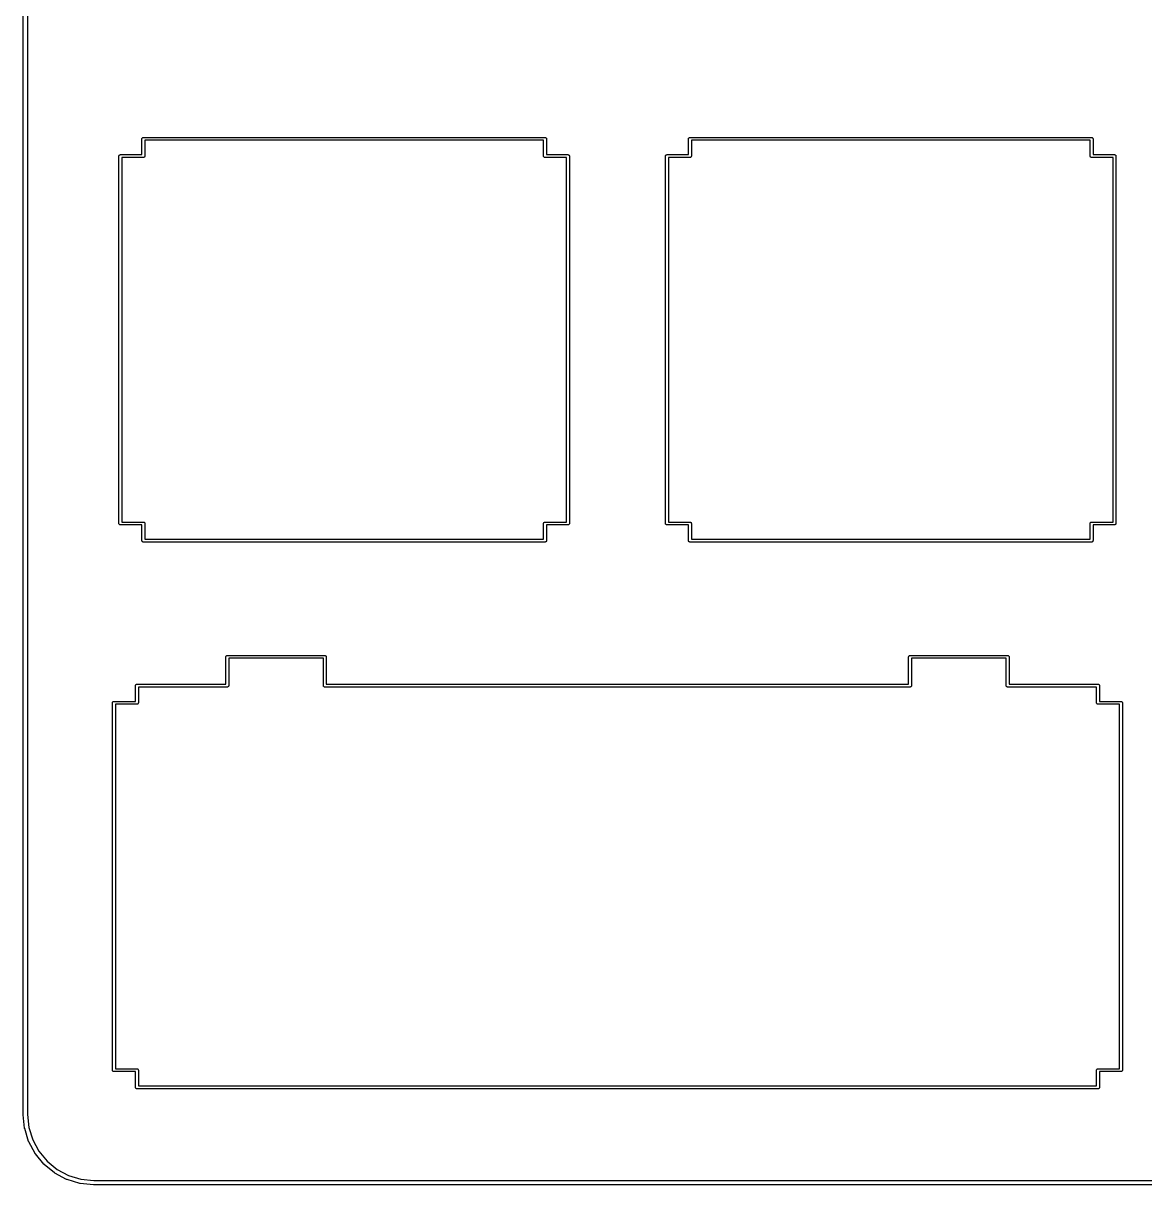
# Model space of a CAD drawing. Extents: x 1.1 to 12.4, y -4.9 to -1.1.
# Drawn here: x 1.06 to 2.599, y -4.909 to -3.316 of the extents above; entities that cross this region are included whole.
import ezdxf

# ---------------------------------------------------------------- set-up
doc = ezdxf.new("R2010")
doc.units = 0
doc.header["$MEASUREMENT"] = 0
doc.layers.add('BLACK', color=7, linetype='CONTINUOUS')

msp = doc.modelspace()

# ---------------------------------------------------------------- linework, layer by layer
at = {"layer": 'BLACK', "linetype": 'CONTINUOUS'}
for p, q in [((1.05955, -4.8125), (1.05955, -1.18736)), ((1.06545, -1.18764), (1.06545, -4.81249)), ((1.22247, -3.47402), (1.22258, -3.47365)), ((1.22258, -3.47365), (1.22276, -3.47331)), ((1.22276, -3.47331), (1.22301, -3.47301)), ((1.22301, -3.47301), (1.22331, -3.47276)), ((1.22331, -3.47276), (1.22365, -3.47258)), ((1.22365, -3.47258), (1.22402, -3.47247)), ((1.22402, -3.47247), (1.22431, -3.47244)), ((1.22431, -3.47244), (1.22441, -3.47243)), ((1.22441, -3.47243), (1.22451, -3.47244)), ((1.22451, -3.47244), (1.77549, -3.47244)), ((1.77549, -3.47244), (1.77559, -3.47243)), ((1.77559, -3.47243), (1.77569, -3.47244)), ((1.77569, -3.47244), (1.77598, -3.47247)), ((1.77598, -3.47247), (1.77635, -3.47258)), ((1.77635, -3.47258), (1.77669, -3.47276)), ((1.77669, -3.47276), (1.77699, -3.47301)), ((1.77699, -3.47301), (1.77724, -3.47331)), ((1.77724, -3.47331), (1.77742, -3.47365)), ((1.77742, -3.47365), (1.77753, -3.47402)), ((1.97247, -3.47402), (1.97258, -3.47365)), ((1.97258, -3.47365), (1.97276, -3.47331)), ((1.97276, -3.47331), (1.97301, -3.47301)), ((1.97301, -3.47301), (1.97331, -3.47276)), ((1.97331, -3.47276), (1.97365, -3.47258)), ((1.97365, -3.47258), (1.97402, -3.47247)), ((1.97402, -3.47247), (1.97431, -3.47244)), ((1.97431, -3.47244), (1.97441, -3.47243)), ((1.97441, -3.47243), (1.97451, -3.47244)), ((1.97451, -3.47244), (2.52549, -3.47244)), ((2.52549, -3.47244), (2.52559, -3.47243)), ((2.52559, -3.47243), (2.52569, -3.47244)), ((2.52569, -3.47244), (2.52598, -3.47247)), ((2.52598, -3.47247), (2.52635, -3.47258)), ((2.52635, -3.47258), (2.52669, -3.47276)), ((2.52669, -3.47276), (2.52699, -3.47301)), ((2.52699, -3.47301), (2.52724, -3.47331)), ((2.52724, -3.47331), (2.52742, -3.47365)), ((2.52742, -3.47365), (2.52753, -3.47402)), ((1.22243, -3.47441), (1.22247, -3.47402)), ((1.22244, -3.47451), (1.22243, -3.47441)), ((1.22244, -3.49606), (1.22244, -3.47451)), ((1.22638, -3.47638), (1.22638, -3.49794)), ((1.77362, -3.47638), (1.22638, -3.47638)), ((1.77362, -3.49794), (1.77362, -3.47638)), ((1.77753, -3.47402), (1.77757, -3.47441)), ((1.77757, -3.47441), (1.77756, -3.47451)), ((1.77756, -3.47451), (1.77756, -3.49606)), ((1.97243, -3.47441), (1.97247, -3.47402)), ((1.97244, -3.47451), (1.97243, -3.47441)), ((1.97244, -3.49606), (1.97244, -3.47451)), ((1.97638, -3.47638), (1.97638, -3.49794)), ((2.52362, -3.47638), (1.97638, -3.47638)), ((2.52362, -3.49794), (2.52362, -3.47638)), ((2.52753, -3.47402), (2.52757, -3.47441)), ((2.52757, -3.47441), (2.52756, -3.47451)), ((2.52756, -3.47451), (2.52756, -3.49606)), ((1.19094, -3.49803), (1.19097, -3.49765)), ((1.19094, -3.49813), (1.19094, -3.49803)), ((1.19094, -4.00187), (1.19094, -3.49813)), ((1.19097, -3.49765), (1.19109, -3.49727)), ((1.19109, -3.49727), (1.19127, -3.49693)), ((1.19127, -3.49693), (1.19151, -3.49663)), ((1.19151, -3.49663), (1.19181, -3.49639)), ((1.19181, -3.49639), (1.19216, -3.4962)), ((1.19216, -3.4962), (1.19253, -3.49609)), ((1.19253, -3.49609), (1.19282, -3.49606)), ((1.19282, -3.49606), (1.19291, -3.49605)), ((1.19291, -3.49605), (1.19301, -3.49606)), ((1.19301, -3.49606), (1.22244, -3.49606)), ((1.22431, -3.5), (1.19488, -3.5)), ((1.19488, -3.5), (1.19488, -4)), ((1.22441, -3.50001), (1.22431, -3.5)), ((1.2248, -3.49997), (1.22441, -3.50001)), ((1.22517, -3.49986), (1.2248, -3.49997)), ((1.22551, -3.49968), (1.22517, -3.49986)), ((1.22581, -3.49943), (1.22551, -3.49968)), ((1.22605, -3.49913), (1.22581, -3.49943)), ((1.22624, -3.49879), (1.22605, -3.49913)), ((1.22635, -3.49842), (1.22624, -3.49879)), ((1.22638, -3.49813), (1.22635, -3.49842)), ((1.22638, -3.49794), (1.22639, -3.49803)), ((1.22639, -3.49803), (1.22638, -3.49813)), ((1.22638, -3.49813), (1.22638, -3.49813)), ((1.77361, -3.49803), (1.77362, -3.49794)), ((1.77365, -3.49842), (1.77361, -3.49803)), ((1.77376, -3.49879), (1.77365, -3.49842)), ((1.77395, -3.49913), (1.77376, -3.49879)), ((1.77419, -3.49943), (1.77395, -3.49913)), ((1.77449, -3.49968), (1.77419, -3.49943)), ((1.77483, -3.49986), (1.77449, -3.49968)), ((1.7752, -3.49997), (1.77483, -3.49986)), ((1.77559, -3.50001), (1.7752, -3.49997)), ((1.77569, -3.5), (1.77559, -3.50001)), ((1.80512, -3.5), (1.77569, -3.5)), ((1.77756, -3.49606), (1.80699, -3.49606)), ((1.80512, -4), (1.80512, -3.5)), ((1.80699, -3.49606), (1.80709, -3.49605)), ((1.80709, -3.49605), (1.80718, -3.49606)), ((1.80718, -3.49606), (1.80747, -3.49609)), ((1.80747, -3.49609), (1.80784, -3.4962)), ((1.80784, -3.4962), (1.80819, -3.49639)), ((1.80819, -3.49639), (1.80849, -3.49663)), ((1.80849, -3.49663), (1.80873, -3.49693)), ((1.80873, -3.49693), (1.80891, -3.49727)), ((1.80891, -3.49727), (1.80903, -3.49765)), ((1.80903, -3.49765), (1.80906, -3.49803)), ((1.80906, -3.49803), (1.80906, -3.49813)), ((1.80906, -3.49813), (1.80906, -4.00187)), ((1.94094, -3.49803), (1.94097, -3.49765)), ((1.94094, -3.49813), (1.94094, -3.49803)), ((1.94094, -4.00187), (1.94094, -3.49813)), ((1.94097, -3.49765), (1.94109, -3.49727)), ((1.94109, -3.49727), (1.94127, -3.49693)), ((1.94127, -3.49693), (1.94151, -3.49663)), ((1.94151, -3.49663), (1.94181, -3.49639)), ((1.94181, -3.49639), (1.94216, -3.4962)), ((1.94216, -3.4962), (1.94253, -3.49609)), ((1.94253, -3.49609), (1.94282, -3.49606)), ((1.94282, -3.49606), (1.94291, -3.49605)), ((1.94291, -3.49605), (1.94301, -3.49606)), ((1.94301, -3.49606), (1.97244, -3.49606)), ((1.97431, -3.5), (1.94488, -3.5)), ((1.94488, -3.5), (1.94488, -4)), ((1.97441, -3.50001), (1.97431, -3.5)), ((1.9748, -3.49997), (1.97441, -3.50001)), ((1.97517, -3.49986), (1.9748, -3.49997)), ((1.97551, -3.49968), (1.97517, -3.49986)), ((1.97581, -3.49943), (1.97551, -3.49968)), ((1.97605, -3.49913), (1.97581, -3.49943)), ((1.97624, -3.49879), (1.97605, -3.49913)), ((1.97635, -3.49842), (1.97624, -3.49879)), ((1.97638, -3.49813), (1.97635, -3.49842)), ((1.97638, -3.49794), (1.97639, -3.49803)), ((1.97639, -3.49803), (1.97638, -3.49813)), ((1.97638, -3.49813), (1.97638, -3.49813)), ((2.52361, -3.49803), (2.52362, -3.49794)), ((2.52365, -3.49842), (2.52361, -3.49803)), ((2.52376, -3.49879), (2.52365, -3.49842)), ((2.52395, -3.49913), (2.52376, -3.49879)), ((2.52419, -3.49943), (2.52395, -3.49913)), ((2.52449, -3.49968), (2.52419, -3.49943)), ((2.52483, -3.49986), (2.52449, -3.49968)), ((2.5252, -3.49997), (2.52483, -3.49986)), ((2.52559, -3.50001), (2.5252, -3.49997)), ((2.52569, -3.5), (2.52559, -3.50001)), ((2.55512, -3.5), (2.52569, -3.5)), ((2.52756, -3.49606), (2.55699, -3.49606)), ((2.55512, -4), (2.55512, -3.5)), ((2.55699, -3.49606), (2.55709, -3.49605)), ((2.55709, -3.49605), (2.55718, -3.49606)), ((2.55718, -3.49606), (2.55747, -3.49609)), ((2.55747, -3.49609), (2.55784, -3.4962)), ((2.55784, -3.4962), (2.55819, -3.49639)), ((2.55819, -3.49639), (2.55849, -3.49663)), ((2.55849, -3.49663), (2.55873, -3.49693)), ((2.55873, -3.49693), (2.55891, -3.49727)), ((2.55891, -3.49727), (2.55903, -3.49765)), ((2.55903, -3.49765), (2.55906, -3.49803)), ((2.55906, -3.49803), (2.55906, -3.49813)), ((2.55906, -3.49813), (2.55906, -4.00187)), ((1.19094, -4.00197), (1.19094, -4.00187)), ((1.19097, -4.00235), (1.19094, -4.00197)), ((1.19109, -4.00273), (1.19097, -4.00235)), ((1.19127, -4.00307), (1.19109, -4.00273)), ((1.19151, -4.00337), (1.19127, -4.00307)), ((1.19181, -4.00361), (1.19151, -4.00337)), ((1.19216, -4.0038), (1.19181, -4.00361)), ((1.19253, -4.00391), (1.19216, -4.0038)), ((1.19282, -4.00394), (1.19253, -4.00391)), ((1.19291, -4.00395), (1.19282, -4.00394)), ((1.19301, -4.00394), (1.19291, -4.00395)), ((1.22244, -4.00394), (1.19301, -4.00394)), ((1.19488, -4), (1.22431, -4)), ((1.22244, -4.02549), (1.22244, -4.00394)), ((1.22431, -4), (1.22441, -3.99999)), ((1.22441, -3.99999), (1.22451, -4)), ((1.22451, -4), (1.2248, -4.00003)), ((1.2248, -4.00003), (1.22517, -4.00014)), ((1.22517, -4.00014), (1.22551, -4.00032)), ((1.22551, -4.00032), (1.22581, -4.00057)), ((1.22581, -4.00057), (1.22605, -4.00087)), ((1.22605, -4.00087), (1.22624, -4.00121)), ((1.22624, -4.00121), (1.22635, -4.00158)), ((1.22635, -4.00158), (1.22639, -4.00197)), ((1.22639, -4.00197), (1.22638, -4.00206)), ((1.22638, -4.00206), (1.22638, -4.02362)), ((1.77361, -4.00197), (1.77365, -4.00158)), ((1.77362, -4.00207), (1.77361, -4.00197)), ((1.77362, -4.02362), (1.77362, -4.00207)), ((1.77365, -4.00158), (1.77376, -4.00121)), ((1.77376, -4.00121), (1.77395, -4.00087)), ((1.77395, -4.00087), (1.77419, -4.00057)), ((1.77419, -4.00057), (1.77449, -4.00032)), ((1.77449, -4.00032), (1.77483, -4.00014)), ((1.77483, -4.00014), (1.7752, -4.00003)), ((1.7752, -4.00003), (1.77549, -4)), ((1.77549, -4), (1.77559, -3.99999)), ((1.77559, -3.99999), (1.77569, -4)), ((1.77569, -4), (1.80512, -4)), ((1.80699, -4.00394), (1.77756, -4.00394)), ((1.77756, -4.00394), (1.77756, -4.02549)), ((1.80709, -4.00395), (1.80699, -4.00394)), ((1.80718, -4.00394), (1.80709, -4.00395)), ((1.80747, -4.00391), (1.80718, -4.00394)), ((1.80784, -4.0038), (1.80747, -4.00391)), ((1.80819, -4.00361), (1.80784, -4.0038)), ((1.80849, -4.00337), (1.80819, -4.00361)), ((1.80873, -4.00307), (1.80849, -4.00337)), ((1.80891, -4.00273), (1.80873, -4.00307)), ((1.80903, -4.00235), (1.80891, -4.00273)), ((1.80906, -4.00197), (1.80903, -4.00235)), ((1.80906, -4.00187), (1.80906, -4.00197)), ((1.94094, -4.00197), (1.94094, -4.00187)), ((1.94097, -4.00235), (1.94094, -4.00197)), ((1.94109, -4.00273), (1.94097, -4.00235)), ((1.94127, -4.00307), (1.94109, -4.00273)), ((1.94151, -4.00337), (1.94127, -4.00307)), ((1.94181, -4.00361), (1.94151, -4.00337)), ((1.94216, -4.0038), (1.94181, -4.00361)), ((1.94253, -4.00391), (1.94216, -4.0038)), ((1.94282, -4.00394), (1.94253, -4.00391)), ((1.94291, -4.00395), (1.94282, -4.00394)), ((1.94301, -4.00394), (1.94291, -4.00395)), ((1.97244, -4.00394), (1.94301, -4.00394)), ((1.94488, -4), (1.97431, -4)), ((1.97244, -4.02549), (1.97244, -4.00394)), ((1.97431, -4), (1.97441, -3.99999)), ((1.97441, -3.99999), (1.97451, -4)), ((1.97451, -4), (1.9748, -4.00003)), ((1.9748, -4.00003), (1.97517, -4.00014)), ((1.97517, -4.00014), (1.97551, -4.00032)), ((1.97551, -4.00032), (1.97581, -4.00057)), ((1.97581, -4.00057), (1.97605, -4.00087)), ((1.97605, -4.00087), (1.97624, -4.00121)), ((1.97624, -4.00121), (1.97635, -4.00158)), ((1.97635, -4.00158), (1.97639, -4.00197)), ((1.97639, -4.00197), (1.97638, -4.00206)), ((1.97638, -4.00206), (1.97638, -4.02362)), ((2.52361, -4.00197), (2.52365, -4.00158)), ((2.52362, -4.00207), (2.52361, -4.00197)), ((2.52362, -4.02362), (2.52362, -4.00207)), ((2.52365, -4.00158), (2.52376, -4.00121)), ((2.52376, -4.00121), (2.52395, -4.00087)), ((2.52395, -4.00087), (2.52419, -4.00057)), ((2.52419, -4.00057), (2.52449, -4.00032)), ((2.52449, -4.00032), (2.52483, -4.00014)), ((2.52483, -4.00014), (2.5252, -4.00003)), ((2.5252, -4.00003), (2.52549, -4)), ((2.52549, -4), (2.52559, -3.99999)), ((2.52559, -3.99999), (2.52569, -4)), ((2.52569, -4), (2.55512, -4)), ((2.55699, -4.00394), (2.52756, -4.00394)), ((2.52756, -4.00394), (2.52756, -4.02549)), ((2.55709, -4.00395), (2.55699, -4.00394)), ((2.55718, -4.00394), (2.55709, -4.00395)), ((2.55747, -4.00391), (2.55718, -4.00394)), ((2.55784, -4.0038), (2.55747, -4.00391)), ((2.55819, -4.00361), (2.55784, -4.0038)), ((2.55849, -4.00337), (2.55819, -4.00361)), ((2.55873, -4.00307), (2.55849, -4.00337)), ((2.55891, -4.00273), (2.55873, -4.00307)), ((2.55903, -4.00235), (2.55891, -4.00273)), ((2.55906, -4.00197), (2.55903, -4.00235)), ((2.55906, -4.00187), (2.55906, -4.00197)), ((1.22243, -4.02559), (1.22244, -4.02549)), ((1.22247, -4.02598), (1.22243, -4.02559)), ((1.22258, -4.02635), (1.22247, -4.02598)), ((1.22276, -4.02669), (1.22258, -4.02635)), ((1.22301, -4.02699), (1.22276, -4.02669)), ((1.22331, -4.02724), (1.22301, -4.02699)), ((1.22365, -4.02742), (1.22331, -4.02724)), ((1.22402, -4.02753), (1.22365, -4.02742)), ((1.22431, -4.02756), (1.22402, -4.02753)), ((1.22441, -4.02757), (1.22431, -4.02756)), ((1.22451, -4.02756), (1.22441, -4.02757)), ((1.77549, -4.02756), (1.22451, -4.02756)), ((1.22638, -4.02362), (1.77362, -4.02362)), ((1.77559, -4.02757), (1.77549, -4.02756)), ((1.77569, -4.02756), (1.77559, -4.02757)), ((1.77598, -4.02753), (1.77569, -4.02756)), ((1.77635, -4.02742), (1.77598, -4.02753)), ((1.77669, -4.02724), (1.77635, -4.02742)), ((1.77699, -4.02699), (1.77669, -4.02724)), ((1.77724, -4.02669), (1.77699, -4.02699)), ((1.77742, -4.02635), (1.77724, -4.02669)), ((1.77753, -4.02598), (1.77742, -4.02635)), ((1.77757, -4.02559), (1.77753, -4.02598)), ((1.77756, -4.02549), (1.77757, -4.02559)), ((1.97243, -4.02559), (1.97244, -4.02549)), ((1.97247, -4.02598), (1.97243, -4.02559)), ((1.97258, -4.02635), (1.97247, -4.02598)), ((1.97276, -4.02669), (1.97258, -4.02635)), ((1.97301, -4.02699), (1.97276, -4.02669)), ((1.97331, -4.02724), (1.97301, -4.02699)), ((1.97365, -4.02742), (1.97331, -4.02724)), ((1.97402, -4.02753), (1.97365, -4.02742)), ((1.97431, -4.02756), (1.97402, -4.02753)), ((1.97441, -4.02757), (1.97431, -4.02756)), ((1.97451, -4.02756), (1.97441, -4.02757)), ((2.52549, -4.02756), (1.97451, -4.02756)), ((1.97638, -4.02362), (2.52362, -4.02362)), ((2.52559, -4.02757), (2.52549, -4.02756)), ((2.52569, -4.02756), (2.52559, -4.02757)), ((2.52598, -4.02753), (2.52569, -4.02756)), ((2.52635, -4.02742), (2.52598, -4.02753)), ((2.52669, -4.02724), (2.52635, -4.02742)), ((2.52699, -4.02699), (2.52669, -4.02724)), ((2.52724, -4.02669), (2.52699, -4.02699)), ((2.52742, -4.02635), (2.52724, -4.02669)), ((2.52753, -4.02598), (2.52742, -4.02635)), ((2.52757, -4.02559), (2.52753, -4.02598)), ((2.52756, -4.02549), (2.52757, -4.02559)), ((1.33761, -4.18504), (1.33765, -4.18465)), ((1.33762, -4.18514), (1.33761, -4.18504)), ((1.33762, -4.22244), (1.33762, -4.18514)), ((1.33765, -4.18465), (1.33776, -4.18428)), ((1.33776, -4.18428), (1.33794, -4.18394)), ((1.33794, -4.18394), (1.33819, -4.18364)), ((1.33819, -4.18364), (1.33849, -4.18339)), ((1.33849, -4.18339), (1.33883, -4.18321)), ((1.33883, -4.18321), (1.3392, -4.1831)), ((1.3392, -4.1831), (1.33949, -4.18307)), ((1.33949, -4.18307), (1.33959, -4.18306)), ((1.33959, -4.18306), (1.33968, -4.18307)), ((1.33968, -4.18307), (1.47335, -4.18307)), ((1.34156, -4.18701), (1.34156, -4.22431)), ((1.47148, -4.18701), (1.34156, -4.18701)), ((1.47148, -4.22431), (1.47148, -4.18701)), ((1.47335, -4.18307), (1.47345, -4.18306)), ((1.47345, -4.18306), (1.47354, -4.18307)), ((1.47354, -4.18307), (1.47383, -4.1831)), ((1.47383, -4.1831), (1.4742, -4.18321)), ((1.4742, -4.18321), (1.47454, -4.18339)), ((1.47454, -4.18339), (1.47484, -4.18364)), ((1.47484, -4.18364), (1.47509, -4.18394)), ((1.47509, -4.18394), (1.47527, -4.18428)), ((1.47527, -4.18428), (1.47539, -4.18465)), ((1.47539, -4.18465), (1.47542, -4.18504)), ((1.47542, -4.18504), (1.47541, -4.18514)), ((1.47541, -4.18514), (1.47541, -4.22244)), ((2.27458, -4.18504), (2.27461, -4.18465)), ((2.27459, -4.18514), (2.27458, -4.18504)), ((2.27459, -4.22244), (2.27459, -4.18514)), ((2.27461, -4.18465), (2.27473, -4.18428)), ((2.27473, -4.18428), (2.27491, -4.18394)), ((2.27491, -4.18394), (2.27516, -4.18364)), ((2.27516, -4.18364), (2.27546, -4.18339)), ((2.27546, -4.18339), (2.2758, -4.18321)), ((2.2758, -4.18321), (2.27617, -4.1831)), ((2.27617, -4.1831), (2.27646, -4.18307)), ((2.27646, -4.18307), (2.27655, -4.18306)), ((2.27655, -4.18306), (2.27665, -4.18307)), ((2.27665, -4.18307), (2.41032, -4.18307)), ((2.40844, -4.18701), (2.27852, -4.18701)), ((2.27852, -4.18701), (2.27852, -4.22431)), ((2.40844, -4.22431), (2.40844, -4.18701)), ((2.41032, -4.18307), (2.41041, -4.18306)), ((2.41041, -4.18306), (2.41051, -4.18307)), ((2.41051, -4.18307), (2.4108, -4.1831)), ((2.4108, -4.1831), (2.41117, -4.18321)), ((2.41117, -4.18321), (2.41151, -4.18339)), ((2.41151, -4.18339), (2.41181, -4.18364)), ((2.41181, -4.18364), (2.41206, -4.18394)), ((2.41206, -4.18394), (2.41224, -4.18428)), ((2.41224, -4.18428), (2.41235, -4.18465)), ((2.41235, -4.18465), (2.41239, -4.18504)), ((2.41239, -4.18504), (2.41238, -4.18514)), ((2.41238, -4.18514), (2.41238, -4.22244)), ((1.21445, -4.22276), (1.21479, -4.22258)), ((1.21479, -4.22258), (1.21517, -4.22247)), ((1.21517, -4.22247), (1.21545, -4.22244)), ((1.21545, -4.22244), (1.21555, -4.22243)), ((1.21555, -4.22243), (1.21565, -4.22244)), ((1.21565, -4.22244), (1.33762, -4.22244)), ((1.47541, -4.22244), (2.27459, -4.22244)), ((2.41238, -4.22244), (2.53435, -4.22244)), ((2.53435, -4.22244), (2.53445, -4.22243)), ((2.53445, -4.22243), (2.53455, -4.22244)), ((2.53455, -4.22244), (2.53483, -4.22247)), ((2.53483, -4.22247), (2.53521, -4.22258)), ((2.53521, -4.22258), (2.53555, -4.22276)), ((1.21357, -4.22441), (1.21361, -4.22402)), ((1.21358, -4.22451), (1.21357, -4.22441)), ((1.21358, -4.24606), (1.21358, -4.22451)), ((1.21361, -4.22402), (1.21372, -4.22365)), ((1.21372, -4.22365), (1.21391, -4.22331)), ((1.21391, -4.22331), (1.21415, -4.22301)), ((1.21415, -4.22301), (1.21445, -4.22276)), ((1.33949, -4.22638), (1.21752, -4.22638)), ((1.21752, -4.22638), (1.21752, -4.24794)), ((1.33959, -4.22639), (1.33949, -4.22638)), ((1.33997, -4.22635), (1.33959, -4.22639)), ((1.34034, -4.22624), (1.33997, -4.22635)), ((1.34069, -4.22605), (1.34034, -4.22624)), ((1.34099, -4.22581), (1.34069, -4.22605)), ((1.34123, -4.22551), (1.34099, -4.22581)), ((1.34141, -4.22517), (1.34123, -4.22551)), ((1.34153, -4.2248), (1.34141, -4.22517)), ((1.34156, -4.22451), (1.34153, -4.2248)), ((1.34156, -4.22431), (1.34156, -4.22441)), ((1.34156, -4.22441), (1.34156, -4.22451)), ((1.34156, -4.22451), (1.34156, -4.22451)), ((1.47147, -4.22441), (1.47148, -4.22431)), ((1.47151, -4.2248), (1.47147, -4.22441)), ((1.47162, -4.22517), (1.47151, -4.2248)), ((1.4718, -4.22551), (1.47162, -4.22517)), ((1.47205, -4.22581), (1.4718, -4.22551)), ((1.47235, -4.22605), (1.47205, -4.22581)), ((1.47269, -4.22624), (1.47235, -4.22605)), ((1.47306, -4.22635), (1.47269, -4.22624)), ((1.47345, -4.22639), (1.47306, -4.22635)), ((1.47354, -4.22638), (1.47345, -4.22639)), ((2.27646, -4.22638), (1.47354, -4.22638)), ((2.27655, -4.22639), (2.27646, -4.22638)), ((2.27694, -4.22635), (2.27655, -4.22639)), ((2.27731, -4.22624), (2.27694, -4.22635)), ((2.27765, -4.22605), (2.27731, -4.22624)), ((2.27795, -4.22581), (2.27765, -4.22605)), ((2.2782, -4.22551), (2.27795, -4.22581)), ((2.27838, -4.22517), (2.2782, -4.22551)), ((2.27849, -4.2248), (2.27838, -4.22517)), ((2.27852, -4.22451), (2.27849, -4.2248)), ((2.27852, -4.22431), (2.27853, -4.22441)), ((2.27853, -4.22441), (2.27852, -4.22451)), ((2.27852, -4.22451), (2.27852, -4.22451)), ((2.40844, -4.22441), (2.40844, -4.22431)), ((2.40847, -4.2248), (2.40844, -4.22441)), ((2.40859, -4.22517), (2.40847, -4.2248)), ((2.40877, -4.22551), (2.40859, -4.22517)), ((2.40901, -4.22581), (2.40877, -4.22551)), ((2.40931, -4.22605), (2.40901, -4.22581)), ((2.40966, -4.22624), (2.40931, -4.22605)), ((2.41003, -4.22635), (2.40966, -4.22624)), ((2.41041, -4.22639), (2.41003, -4.22635)), ((2.41051, -4.22638), (2.41041, -4.22639)), ((2.53248, -4.22638), (2.41051, -4.22638)), ((2.53248, -4.24794), (2.53248, -4.22638)), ((2.53555, -4.22276), (2.53585, -4.22301)), ((2.53585, -4.22301), (2.53609, -4.22331)), ((2.53609, -4.22331), (2.53628, -4.22365)), ((2.53628, -4.22365), (2.53639, -4.22402)), ((2.53639, -4.22402), (2.53643, -4.22441)), ((2.53643, -4.22441), (2.53642, -4.22451)), ((2.53642, -4.22451), (2.53642, -4.24606)), ((1.18208, -4.24803), (1.18212, -4.24765)), ((1.18209, -4.24813), (1.18208, -4.24803)), ((1.18209, -4.75187), (1.18209, -4.24813)), ((1.18212, -4.24765), (1.18223, -4.24727)), ((1.18223, -4.24727), (1.18241, -4.24693)), ((1.18241, -4.24693), (1.18266, -4.24663)), ((1.18266, -4.24663), (1.18296, -4.24639)), ((1.18296, -4.24639), (1.1833, -4.2462)), ((1.1833, -4.2462), (1.18367, -4.24609)), ((1.18367, -4.24609), (1.18396, -4.24606)), ((1.18396, -4.24606), (1.18406, -4.24605)), ((1.18406, -4.24605), (1.18415, -4.24606)), ((1.18415, -4.24606), (1.21358, -4.24606)), ((1.21545, -4.25), (1.18602, -4.25)), ((1.18602, -4.25), (1.18602, -4.75)), ((1.21555, -4.25001), (1.21545, -4.25)), ((1.21594, -4.24997), (1.21555, -4.25001)), ((1.21631, -4.24986), (1.21594, -4.24997)), ((1.21665, -4.24968), (1.21631, -4.24986)), ((1.21695, -4.24943), (1.21665, -4.24968)), ((1.2172, -4.24913), (1.21695, -4.24943)), ((1.21738, -4.24879), (1.2172, -4.24913)), ((1.21749, -4.24842), (1.21738, -4.24879)), ((1.21752, -4.24813), (1.21749, -4.24842)), ((1.21752, -4.24794), (1.21753, -4.24803)), ((1.21753, -4.24803), (1.21752, -4.24813)), ((1.21752, -4.24813), (1.21752, -4.24813)), ((2.53247, -4.24803), (2.53248, -4.24794)), ((2.53251, -4.24842), (2.53247, -4.24803)), ((2.53262, -4.24879), (2.53251, -4.24842)), ((2.5328, -4.24913), (2.53262, -4.24879)), ((2.53305, -4.24943), (2.5328, -4.24913)), ((2.53335, -4.24968), (2.53305, -4.24943)), ((2.53369, -4.24986), (2.53335, -4.24968)), ((2.53406, -4.24997), (2.53369, -4.24986)), ((2.53445, -4.25001), (2.53406, -4.24997)), ((2.53455, -4.25), (2.53445, -4.25001)), ((2.56398, -4.25), (2.53455, -4.25)), ((2.53642, -4.24606), (2.56585, -4.24606)), ((2.56398, -4.75), (2.56398, -4.25)), ((2.56585, -4.24606), (2.56594, -4.24605)), ((2.56594, -4.24605), (2.56604, -4.24606)), ((2.56604, -4.24606), (2.56633, -4.24609)), ((2.56633, -4.24609), (2.5667, -4.2462)), ((2.5667, -4.2462), (2.56704, -4.24639)), ((2.56704, -4.24639), (2.56734, -4.24663)), ((2.56734, -4.24663), (2.56759, -4.24693)), ((2.56759, -4.24693), (2.56777, -4.24727)), ((2.56777, -4.24727), (2.56788, -4.24765)), ((2.56788, -4.24765), (2.56792, -4.24803)), ((2.56792, -4.24803), (2.56791, -4.24813)), ((2.56791, -4.24813), (2.56791, -4.75187)), ((1.18208, -4.75197), (1.18209, -4.75187)), ((1.18212, -4.75235), (1.18208, -4.75197)), ((1.18223, -4.75273), (1.18212, -4.75235)), ((1.18241, -4.75307), (1.18223, -4.75273)), ((1.18266, -4.75337), (1.18241, -4.75307)), ((1.18296, -4.75361), (1.18266, -4.75337)), ((1.1833, -4.7538), (1.18296, -4.75361)), ((1.18367, -4.75391), (1.1833, -4.7538)), ((1.18396, -4.75394), (1.18367, -4.75391)), ((1.18406, -4.75395), (1.18396, -4.75394)), ((1.18415, -4.75394), (1.18406, -4.75395)), ((1.21358, -4.75394), (1.18415, -4.75394)), ((1.18602, -4.75), (1.21545, -4.75)), ((1.21358, -4.77549), (1.21358, -4.75394)), ((1.21545, -4.75), (1.21555, -4.74999)), ((1.21555, -4.74999), (1.21565, -4.75)), ((1.21565, -4.75), (1.21594, -4.75003)), ((1.21594, -4.75003), (1.21631, -4.75014)), ((1.21631, -4.75014), (1.21665, -4.75032)), ((1.21665, -4.75032), (1.21695, -4.75057)), ((1.21695, -4.75057), (1.2172, -4.75087)), ((1.2172, -4.75087), (1.21738, -4.75121)), ((1.21738, -4.75121), (1.21749, -4.75158)), ((1.21749, -4.75158), (1.21753, -4.75197)), ((1.21753, -4.75197), (1.21752, -4.75206)), ((1.21752, -4.75206), (1.21752, -4.77362)), ((2.53247, -4.75197), (2.53251, -4.75158)), ((2.53248, -4.75207), (2.53247, -4.75197)), ((2.53248, -4.77362), (2.53248, -4.75207)), ((2.53251, -4.75158), (2.53262, -4.75121)), ((2.53262, -4.75121), (2.5328, -4.75087)), ((2.5328, -4.75087), (2.53305, -4.75057)), ((2.53305, -4.75057), (2.53335, -4.75032)), ((2.53335, -4.75032), (2.53369, -4.75014)), ((2.53369, -4.75014), (2.53406, -4.75003)), ((2.53406, -4.75003), (2.53435, -4.75)), ((2.53435, -4.75), (2.53445, -4.74999)), ((2.53435, -4.75), (2.53435, -4.75)), ((2.53445, -4.74999), (2.53454, -4.75)), ((2.53454, -4.75), (2.56398, -4.75)), ((2.56585, -4.75394), (2.53642, -4.75394)), ((2.53642, -4.75394), (2.53642, -4.77549)), ((2.56594, -4.75395), (2.56585, -4.75394)), ((2.56604, -4.75394), (2.56594, -4.75395)), ((2.56633, -4.75391), (2.56604, -4.75394)), ((2.5667, -4.7538), (2.56633, -4.75391)), ((2.56704, -4.75361), (2.5667, -4.7538)), ((2.56734, -4.75337), (2.56704, -4.75361)), ((2.56759, -4.75307), (2.56734, -4.75337)), ((2.56777, -4.75273), (2.56759, -4.75307)), ((2.56788, -4.75235), (2.56777, -4.75273)), ((2.56792, -4.75197), (2.56788, -4.75235)), ((2.56791, -4.75187), (2.56792, -4.75197)), ((1.21357, -4.77559), (1.21358, -4.77549)), ((1.21361, -4.77598), (1.21357, -4.77559)), ((1.21372, -4.77635), (1.21361, -4.77598)), ((1.21391, -4.77669), (1.21372, -4.77635)), ((1.21415, -4.77699), (1.21391, -4.77669)), ((1.21445, -4.77724), (1.21415, -4.77699)), ((1.21479, -4.77742), (1.21445, -4.77724)), ((1.21517, -4.77753), (1.21479, -4.77742)), ((1.21545, -4.77756), (1.21517, -4.77753)), ((1.21555, -4.77757), (1.21545, -4.77756)), ((1.21565, -4.77756), (1.21555, -4.77757)), ((2.53435, -4.77756), (1.21565, -4.77756)), ((1.21752, -4.77362), (2.53248, -4.77362)), ((2.53445, -4.77757), (2.53435, -4.77756)), ((2.53454, -4.77756), (2.53445, -4.77757)), ((2.53455, -4.77756), (2.53454, -4.77756)), ((2.53483, -4.77753), (2.53455, -4.77756)), ((2.53521, -4.77742), (2.53483, -4.77753)), ((2.53555, -4.77724), (2.53521, -4.77742)), ((2.53585, -4.77699), (2.53555, -4.77724)), ((2.53609, -4.77669), (2.53585, -4.77699)), ((2.53628, -4.77635), (2.53609, -4.77669)), ((2.53639, -4.77598), (2.53628, -4.77635)), ((2.53643, -4.77559), (2.53639, -4.77598)), ((2.53642, -4.77549), (2.53643, -4.77559)), ((1.05955, -4.81251), (1.05955, -4.8125)), ((1.05955, -4.81252), (1.05955, -4.81251)), ((1.05955, -4.81264), (1.05955, -4.81252)), ((1.05955, -4.81265), (1.05955, -4.81264)), ((1.05955, -4.81316), (1.05955, -4.81265)), ((1.05956, -4.81329), (1.05955, -4.81316)), ((1.05956, -4.81342), (1.05956, -4.81329)), ((1.05957, -4.81346), (1.05956, -4.81342)), ((1.06148, -4.83166), (1.05957, -4.81346)), ((1.06545, -4.81249), (1.06545, -4.81299)), ((1.06545, -4.81299), (1.06732, -4.83075)), ((1.06153, -4.83192), (1.06148, -4.83166)), ((1.06158, -4.83218), (1.06153, -4.83192)), ((1.06159, -4.83222), (1.06158, -4.83218)), ((1.067, -4.8497), (1.06159, -4.83222)), ((1.06732, -4.83075), (1.07256, -4.84768)), ((1.06711, -4.84995), (1.067, -4.8497)), ((1.06721, -4.8502), (1.06711, -4.84995)), ((1.06723, -4.85023), (1.06721, -4.8502)), ((1.07593, -4.86633), (1.06723, -4.85023)), ((1.07256, -4.84768), (1.08099, -4.86327)), ((1.07608, -4.86655), (1.07593, -4.86633)), ((1.07623, -4.86677), (1.07608, -4.86655)), ((1.07625, -4.86681), (1.07623, -4.86677)), ((1.08792, -4.8809), (1.07625, -4.86681)), ((1.07625, -4.86681), (1.07625, -4.86681)), ((1.07625, -4.86681), (1.07625, -4.86681)), ((1.08099, -4.86327), (1.09228, -4.87692)), ((1.08811, -4.88109), (1.08792, -4.8809)), ((1.08829, -4.88128), (1.08811, -4.88109)), ((1.08832, -4.88131), (1.08829, -4.88128)), ((1.1025, -4.89287), (1.08832, -4.88131)), ((1.08832, -4.88131), (1.08832, -4.88131)), ((1.08832, -4.88131), (1.08832, -4.88131)), ((1.09228, -4.87692), (1.10601, -4.88812)), ((1.10601, -4.88812), (1.12166, -4.89643)), ((1.10273, -4.89302), (1.1025, -4.89287)), ((1.10295, -4.89317), (1.10273, -4.89302)), ((1.10298, -4.89319), (1.10295, -4.89317)), ((1.11914, -4.90178), (1.10298, -4.89319)), ((1.10298, -4.89319), (1.10298, -4.89319)), ((1.10298, -4.89319), (1.10298, -4.89319)), ((1.11939, -4.90189), (1.11914, -4.90178)), ((1.11963, -4.90199), (1.11939, -4.90189)), ((1.11967, -4.902), (1.11963, -4.90199)), ((1.13719, -4.90729), (1.11967, -4.902)), ((1.11967, -4.902), (1.11967, -4.902)), ((1.12166, -4.89643), (1.13862, -4.90155)), ((1.13745, -4.90734), (1.13719, -4.90729)), ((1.13771, -4.9074), (1.13745, -4.90734)), ((1.13775, -4.9074), (1.13771, -4.9074)), ((1.15596, -4.90919), (1.13775, -4.9074)), ((1.13862, -4.90155), (1.15639, -4.9033)), ((1.15639, -4.9033), (12.3437, -4.9033)), ((1.15611, -4.9092), (1.15596, -4.90919)), ((1.15596, -4.90919), (1.15596, -4.90919)), ((12.3439, -4.9092), (1.15611, -4.9092))]:
    msp.add_line(p, q, dxfattribs=at)

doc.saveas('drawing.dxf')
